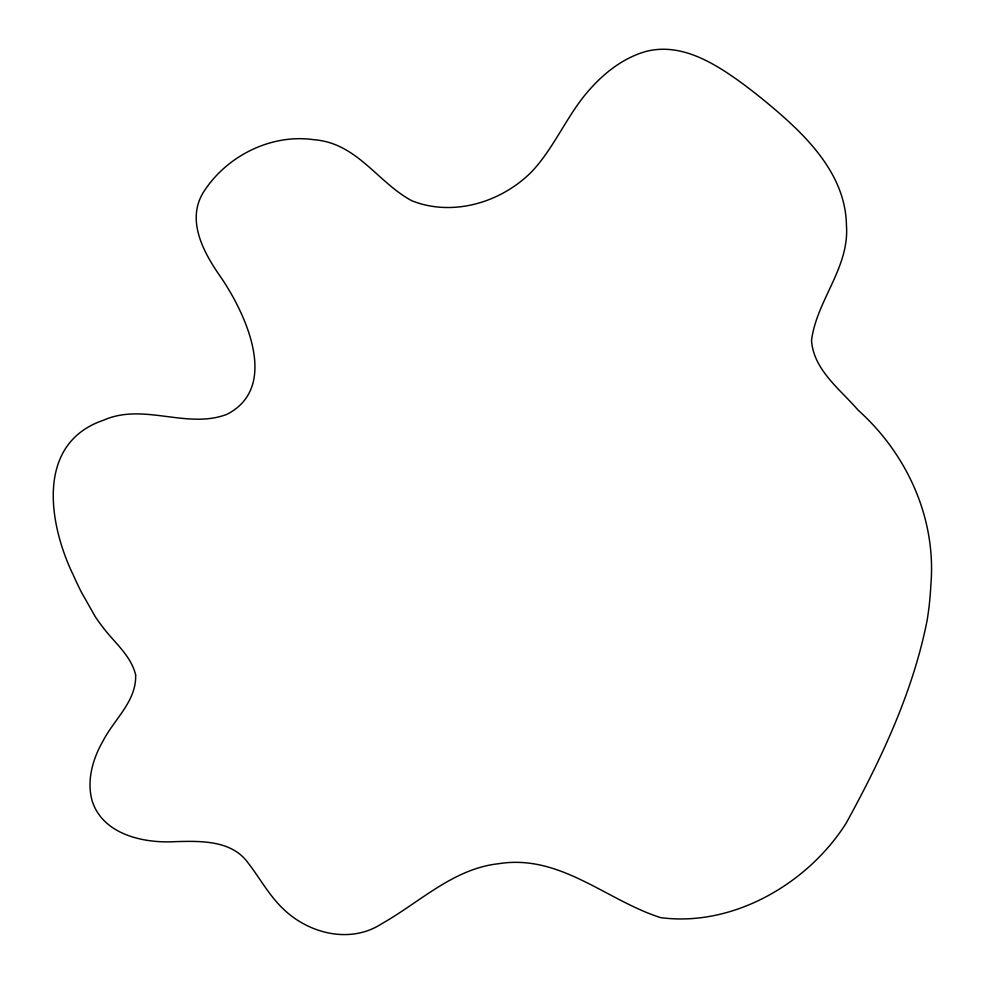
<?xml version="1.0" encoding="UTF-8"?>
<svg xmlns="http://www.w3.org/2000/svg" width="984" height="984" viewBox="0 0 984 984"><rect width="100%" height="100%" fill="white"/><g stroke="black" fill="none" stroke-linecap="round" stroke-linejoin="round"><path stroke-width="1.48" d="M135.632 674.876C136.715 700.965 114.156 719.341 103.037 740.952C92.779 758.738 86.53 780.324 92.09 800.668C102.705 834.592 143.676 843.448 174.832 841.664C200.441 840.939 231.941 839.881 248.448 863.386C259.96 878.306 269.001 895.219 282.703 908.38C308.263 933.582 350.193 944.357 381.804 923.693C419.897 902.23 453.083 868.786 498.556 863.718C560.154 853.768 606.279 900.323 660.694 917.641C733.043 927.186 807.839 883.644 846.043 823.374C881.061 759.586 912.967 692.146 927.137 620.301A304.437 304.437 0 0 0 930.815 585.332C936.645 518.949 907.273 454.178 858.06 410.107C840.238 389.332 813.547 370.009 811.529 340.415C816.622 300.182 849.745 267.55 846.424 225.041C845.625 176.53 809.844 139.211 775.134 109.642A614.717 614.717 0 0 0 743.806 84.526C716.032 64.144 681.949 42.127 645.898 51.463C620.67 58.622 599.933 76.408 583.77 96.518C564.988 120.319 552.934 148.867 532.196 171.204C501.877 202.249 453.157 217.181 411.865 200.773C377.438 182.311 357.106 142.963 313.957 139.716C271.916 133.59 227.931 155.275 204.672 190.33C185.275 218.768 203.048 251.732 220.108 276.16C244.954 312.076 280.784 387.13 226.677 414.436C186.751 429.491 143.418 402.431 103.529 420.217C35.117 443.415 48.757 524.497 73.197 574.877A378.434 378.434 0 0 0 81.242 591.901L95.116 616.414A160.355 160.355 0 0 0 102.73 627.054C114.218 642.527 130.995 655.418 135.632 674.876"/></g></svg>
